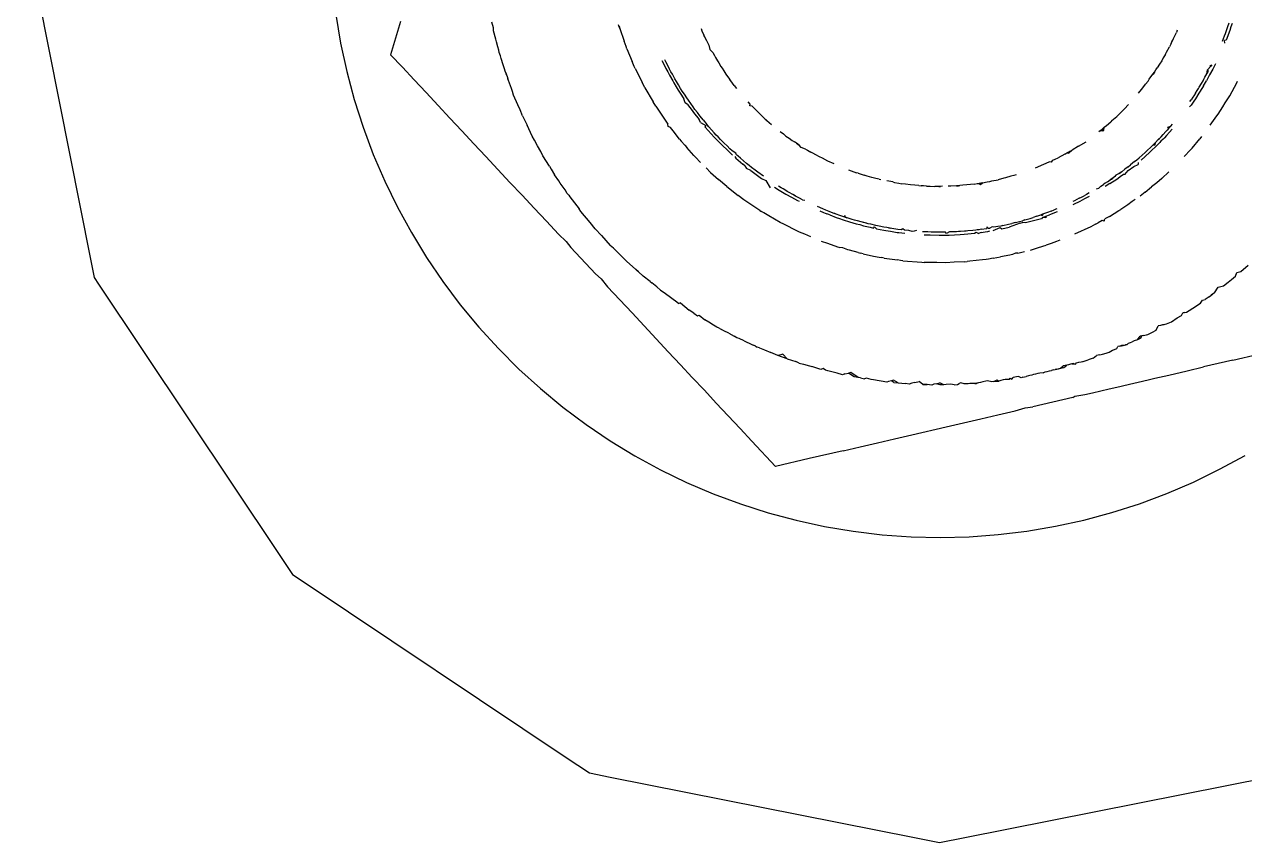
# Model space of a CAD drawing. Header units: millimetres. Extents: x -2916 to 2490, y 92 to 4100.
# Drawn here: x 32.92 to 52.92, y 1746.85 to 1760.26 of the extents above; entities that cross this region are included whole.
import ezdxf

# ---------------------------------------------------------------- set-up
doc = ezdxf.new("R2010")
doc.units = ezdxf.units.MM

msp = doc.modelspace()

# ---------------------------------------------------------------- linework, layer by layer
for p, q in [((32.918, 1761.851), (34, 1756.411)), ((38.021, 1760.42), (38.1, 1759.951)), ((39.085, 1760.302), (39.002, 1760.031)), ((40.604, 1760.198), (40.582, 1760.292)), ((40.608, 1760.152), (40.604, 1760.198)), ((42.675, 1760.19), (42.658, 1760.251)), ((42.665, 1760.226), (42.675, 1760.19)), ((42.675, 1760.19), (42.747, 1759.984)), ((44.01, 1760.188), (44.022, 1760.152)), ((52.622, 1760.157), (52.643, 1760.22)), ((52.643, 1760.22), (52.665, 1760.281)), ((52.693, 1760.214), (52.674, 1760.155)), ((52.715, 1760.272), (52.693, 1760.214)), ((39.002, 1760.031), (38.92, 1759.76)), ((40.646, 1760.016), (40.608, 1760.152)), ((40.657, 1759.971), (40.646, 1760.016)), ((44.022, 1760.152), (44.056, 1760.081)), ((44.069, 1760.053), (44.056, 1760.081)), ((44.096, 1759.992), (44.069, 1760.053)), ((44.08, 1760.026), (44.069, 1760.053)), ((44.08, 1760.026), (44.096, 1759.992)), ((44.096, 1759.992), (44.113, 1759.96)), ((51.726, 1759.97), (51.754, 1760.023)), ((51.726, 1759.97), (51.743, 1759.999)), ((51.743, 1759.999), (51.754, 1760.023)), ((51.754, 1760.023), (51.773, 1760.066)), ((51.773, 1760.066), (51.801, 1760.125)), ((51.815, 1760.163), (51.801, 1760.125)), ((52.555, 1759.983), (52.588, 1760.067)), ((52.588, 1760.067), (52.604, 1760.108)), ((52.613, 1759.996), (52.588, 1759.99)), ((52.596, 1759.949), (52.588, 1759.99)), ((52.604, 1760.108), (52.622, 1760.157)), ((52.674, 1760.155), (52.613, 1759.996)), ((38.1, 1759.951), (38.202, 1759.486)), ((40.679, 1759.888), (40.657, 1759.971)), ((40.695, 1759.834), (40.679, 1759.888)), ((40.7, 1759.796), (40.695, 1759.834)), ((40.721, 1759.742), (40.7, 1759.796)), ((42.779, 1759.893), (42.747, 1759.984)), ((42.792, 1759.858), (42.779, 1759.893)), ((42.792, 1759.858), (42.881, 1759.649)), ((44.113, 1759.96), (44.134, 1759.916)), ((44.134, 1759.916), (44.152, 1759.846)), ((44.152, 1759.846), (44.199, 1759.793)), ((44.199, 1759.793), (44.227, 1759.747)), ((51.621, 1759.767), (51.637, 1759.799)), ((51.637, 1759.799), (51.687, 1759.889)), ((51.714, 1759.944), (51.687, 1759.889)), ((51.714, 1759.944), (51.726, 1759.97)), ((38.92, 1759.76), (39.114, 1759.553)), ((40.734, 1759.7), (40.721, 1759.742)), ((40.744, 1759.667), (40.734, 1759.7)), ((40.756, 1759.625), (40.744, 1759.667)), ((40.782, 1759.545), (40.756, 1759.625)), ((42.915, 1759.568), (42.881, 1759.649)), ((43.368, 1759.664), (43.386, 1759.629)), ((43.386, 1759.629), (43.431, 1759.533)), ((43.433, 1759.641), (43.416, 1759.675)), ((43.463, 1759.583), (43.433, 1759.641)), ((44.227, 1759.747), (44.246, 1759.712)), ((44.246, 1759.712), (44.261, 1759.687)), ((44.261, 1759.687), (44.28, 1759.657)), ((44.28, 1759.657), (44.298, 1759.628)), ((44.298, 1759.628), (44.333, 1759.568)), ((51.522, 1759.602), (51.486, 1759.543)), ((51.56, 1759.66), (51.522, 1759.602)), ((51.585, 1759.707), (51.56, 1759.66)), ((51.607, 1759.741), (51.585, 1759.707)), ((51.621, 1759.767), (51.607, 1759.741)), ((52.366, 1759.569), (52.351, 1759.59)), ((52.38, 1759.596), (52.366, 1759.569)), ((52.443, 1759.611), (52.399, 1759.523)), ((38.202, 1759.486), (38.325, 1759.026)), ((39.114, 1759.553), (39.308, 1759.346)), ((40.806, 1759.471), (40.782, 1759.545)), ((40.806, 1759.471), (40.81, 1759.444)), ((40.806, 1759.471), (40.829, 1759.405)), ((40.81, 1759.444), (40.829, 1759.405)), ((40.829, 1759.405), (40.842, 1759.365)), ((42.93, 1759.533), (42.915, 1759.568)), ((42.93, 1759.533), (43.043, 1759.309)), ((43.431, 1759.533), (43.462, 1759.479)), ((43.462, 1759.479), (43.49, 1759.424)), ((43.492, 1759.525), (43.463, 1759.583)), ((43.49, 1759.424), (43.546, 1759.329)), ((43.516, 1759.479), (43.492, 1759.525)), ((43.538, 1759.442), (43.516, 1759.479)), ((43.58, 1759.364), (43.538, 1759.442)), ((44.333, 1759.568), (44.356, 1759.538)), ((44.356, 1759.538), (44.384, 1759.494)), ((44.384, 1759.494), (44.401, 1759.466)), ((44.401, 1759.466), (44.416, 1759.443)), ((44.416, 1759.443), (44.444, 1759.405)), ((44.444, 1759.405), (44.481, 1759.352)), ((51.356, 1759.358), (51.399, 1759.418)), ((51.399, 1759.418), (51.439, 1759.471)), ((51.418, 1759.44), (51.399, 1759.418)), ((51.439, 1759.471), (51.418, 1759.44)), ((51.439, 1759.471), (51.462, 1759.509)), ((51.462, 1759.509), (51.486, 1759.543)), ((52.249, 1759.356), (52.268, 1759.389)), ((52.268, 1759.389), (52.3, 1759.445)), ((52.345, 1759.427), (52.293, 1759.33)), ((52.3, 1759.445), (52.31, 1759.512)), ((52.3, 1759.445), (52.325, 1759.49)), ((52.31, 1759.512), (52.366, 1759.569)), ((52.325, 1759.49), (52.31, 1759.512)), ((52.399, 1759.523), (52.345, 1759.427)), ((39.308, 1759.346), (39.502, 1759.138)), ((40.853, 1759.339), (40.842, 1759.365)), ((40.901, 1759.204), (40.853, 1759.339)), ((40.92, 1759.156), (40.901, 1759.204)), ((43.089, 1759.219), (43.043, 1759.309)), ((43.089, 1759.219), (43.225, 1758.988)), ((43.546, 1759.329), (43.564, 1759.299)), ((43.564, 1759.299), (43.6, 1759.233)), ((43.606, 1759.32), (43.58, 1759.364)), ((43.6, 1759.233), (43.634, 1759.18)), ((43.64, 1759.265), (43.606, 1759.32)), ((43.674, 1759.208), (43.64, 1759.265)), ((43.701, 1759.164), (43.674, 1759.208)), ((44.524, 1759.295), (44.481, 1759.352)), ((44.554, 1759.254), (44.524, 1759.295)), ((44.554, 1759.254), (44.591, 1759.207)), ((51.178, 1759.129), (51.23, 1759.19)), ((51.23, 1759.19), (51.251, 1759.215)), ((51.251, 1759.215), (51.296, 1759.276)), ((51.296, 1759.276), (51.337, 1759.327)), ((51.337, 1759.327), (51.356, 1759.358)), ((52.141, 1759.174), (52.161, 1759.208)), ((52.161, 1759.208), (52.175, 1759.23)), ((52.23, 1759.222), (52.169, 1759.13)), ((52.175, 1759.23), (52.21, 1759.286)), ((52.21, 1759.286), (52.236, 1759.33)), ((52.242, 1759.248), (52.23, 1759.222)), ((52.236, 1759.33), (52.249, 1759.356)), ((52.242, 1759.248), (52.293, 1759.33)), ((52.673, 1759.087), (52.788, 1759.301)), ((52.788, 1759.301), (52.802, 1759.326)), ((38.325, 1759.026), (38.471, 1758.573)), ((39.502, 1759.138), (39.697, 1758.929)), ((40.936, 1759.098), (40.92, 1759.156)), ((41.006, 1758.94), (40.936, 1759.098)), ((43.268, 1758.915), (43.225, 1758.988)), ((43.634, 1759.18), (43.666, 1759.127)), ((43.666, 1759.127), (43.728, 1759.036)), ((43.737, 1759.111), (43.701, 1759.164)), ((43.749, 1758.972), (43.728, 1759.036)), ((43.773, 1759.054), (43.737, 1759.111)), ((43.802, 1759.012), (43.773, 1759.054)), ((43.84, 1758.96), (43.802, 1759.012)), ((52.02, 1758.994), (52.04, 1759.022)), ((52.068, 1759.064), (52.04, 1759.022)), ((52.084, 1759), (52.04, 1758.934)), ((52.084, 1759.087), (52.068, 1759.064)), ((52.113, 1759.131), (52.084, 1759.087)), ((52.111, 1759.037), (52.084, 1759)), ((52.169, 1759.13), (52.111, 1759.037)), ((52.113, 1759.131), (52.141, 1759.174)), ((52.601, 1758.973), (52.653, 1759.055)), ((52.653, 1759.055), (52.673, 1759.087)), ((39.697, 1758.929), (39.893, 1758.72)), ((41.042, 1758.855), (41.006, 1758.94)), ((41.08, 1758.759), (41.042, 1758.855)), ((43.268, 1758.915), (43.345, 1758.8)), ((43.345, 1758.8), (43.444, 1758.654)), ((43.789, 1758.944), (43.749, 1758.972)), ((43.789, 1758.944), (43.862, 1758.843)), ((43.878, 1758.905), (43.84, 1758.96)), ((43.862, 1758.843), (43.884, 1758.811)), ((43.909, 1758.864), (43.878, 1758.905)), ((43.884, 1758.811), (43.976, 1758.7)), ((43.949, 1758.811), (43.909, 1758.864)), ((43.989, 1758.759), (43.949, 1758.811)), ((44.814, 1758.948), (44.782, 1758.985)), ((44.806, 1758.923), (44.814, 1758.948)), ((44.848, 1758.914), (44.806, 1758.923)), ((44.899, 1758.86), (44.848, 1758.914)), ((44.899, 1758.86), (44.967, 1758.796)), ((44.967, 1758.796), (44.998, 1758.763)), ((50.821, 1758.747), (50.892, 1758.82)), ((50.892, 1758.82), (50.915, 1758.838)), ((50.948, 1758.875), (50.915, 1758.838)), ((51.013, 1758.941), (50.948, 1758.875)), ((52.04, 1758.934), (52.015, 1758.905)), ((52.464, 1758.757), (52.486, 1758.788)), ((52.486, 1758.788), (52.559, 1758.906)), ((52.559, 1758.906), (52.601, 1758.973)), ((39.893, 1758.72), (40.088, 1758.511)), ((41.08, 1758.759), (41.121, 1758.68)), ((41.121, 1758.68), (41.136, 1758.65)), ((41.136, 1758.65), (41.156, 1758.606)), ((41.24, 1758.427), (41.156, 1758.606)), ((43.444, 1758.654), (43.465, 1758.623)), ((43.467, 1758.582), (43.465, 1758.623)), ((44, 1758.648), (43.976, 1758.7)), ((44.021, 1758.719), (43.989, 1758.759)), ((44, 1758.648), (44.086, 1758.598)), ((44.044, 1758.691), (44.021, 1758.719)), ((44.044, 1758.691), (44.104, 1758.618)), ((44.076, 1758.573), (44.086, 1758.598)), ((44.121, 1758.599), (44.104, 1758.618)), ((44.138, 1758.579), (44.104, 1758.618)), ((44.138, 1758.579), (44.121, 1758.599)), ((44.998, 1758.763), (45.039, 1758.725)), ((45.039, 1758.725), (45.062, 1758.706)), ((45.039, 1758.725), (45.089, 1758.68)), ((45.062, 1758.706), (45.089, 1758.68)), ((45.089, 1758.68), (45.165, 1758.618)), ((50.618, 1758.57), (50.652, 1758.601)), ((50.652, 1758.601), (50.724, 1758.66)), ((50.742, 1758.679), (50.724, 1758.66)), ((50.742, 1758.679), (50.821, 1758.747)), ((51.657, 1758.57), (51.706, 1758.588)), ((51.672, 1758.549), (51.706, 1758.588)), ((51.706, 1758.588), (51.735, 1758.623)), ((52.354, 1758.605), (52.464, 1758.757)), ((38.471, 1758.573), (38.637, 1758.127)), ((40.088, 1758.511), (40.285, 1758.301)), ((41.28, 1758.361), (41.24, 1758.427)), ((43.509, 1758.568), (43.467, 1758.582)), ((43.55, 1758.513), (43.509, 1758.568)), ((43.658, 1758.374), (43.55, 1758.513)), ((44.076, 1758.573), (44.223, 1758.409)), ((44.225, 1758.481), (44.138, 1758.579)), ((44.223, 1758.409), (44.255, 1758.378)), ((44.256, 1758.44), (44.225, 1758.481)), ((44.288, 1758.414), (44.256, 1758.44)), ((44.327, 1758.372), (44.288, 1758.414)), ((45.307, 1758.499), (45.358, 1758.462)), ((45.358, 1758.462), (45.4, 1758.427)), ((45.4, 1758.427), (45.453, 1758.391)), ((45.453, 1758.391), (45.5, 1758.356)), ((50.527, 1758.499), (50.581, 1758.539)), ((50.583, 1758.512), (50.527, 1758.499)), ((50.581, 1758.539), (50.618, 1758.57)), ((50.583, 1758.512), (50.618, 1758.57)), ((50.583, 1758.512), (50.61, 1758.519)), ((50.61, 1758.519), (50.618, 1758.57)), ((51.503, 1758.368), (51.549, 1758.414)), ((51.503, 1758.368), (51.522, 1758.386)), ((51.549, 1758.414), (51.522, 1758.386)), ((51.549, 1758.414), (51.584, 1758.452)), ((51.551, 1758.352), (51.604, 1758.4)), ((51.584, 1758.452), (51.628, 1758.501)), ((51.637, 1758.438), (51.604, 1758.4)), ((51.628, 1758.501), (51.648, 1758.522)), ((51.688, 1758.492), (51.637, 1758.438)), ((51.672, 1758.549), (51.648, 1758.522)), ((51.672, 1758.549), (51.657, 1758.57)), ((51.73, 1758.542), (51.688, 1758.492)), ((52.213, 1758.42), (52.183, 1758.383)), ((40.285, 1758.301), (40.481, 1758.091)), ((41.33, 1758.266), (41.28, 1758.361)), ((41.38, 1758.175), (41.33, 1758.266)), ((43.658, 1758.374), (43.681, 1758.344)), ((43.742, 1758.275), (43.681, 1758.344)), ((43.742, 1758.275), (43.773, 1758.241)), ((43.89, 1758.108), (43.773, 1758.241)), ((44.255, 1758.378), (44.309, 1758.319)), ((44.309, 1758.319), (44.488, 1758.153)), ((44.35, 1758.348), (44.327, 1758.372)), ((44.387, 1758.312), (44.35, 1758.348)), ((44.434, 1758.266), (44.387, 1758.312)), ((44.481, 1758.22), (44.434, 1758.266)), ((44.518, 1758.185), (44.481, 1758.22)), ((44.578, 1758.148), (44.518, 1758.185)), ((45.5, 1758.356), (45.538, 1758.33)), ((45.572, 1758.309), (45.538, 1758.33)), ((45.594, 1758.296), (45.572, 1758.309)), ((45.572, 1758.309), (45.616, 1758.279)), ((45.616, 1758.279), (45.594, 1758.296)), ((45.652, 1758.237), (45.616, 1758.279)), ((45.72, 1758.214), (45.652, 1758.237)), ((45.72, 1758.214), (45.753, 1758.196)), ((45.753, 1758.196), (45.807, 1758.162)), ((50.038, 1758.144), (50.09, 1758.198)), ((50.057, 1758.179), (50.09, 1758.198)), ((50.194, 1758.263), (50.09, 1758.198)), ((50.194, 1758.263), (50.322, 1758.331)), ((51.288, 1758.158), (51.326, 1758.193)), ((51.326, 1758.193), (51.373, 1758.238)), ((51.404, 1758.201), (51.36, 1758.157)), ((51.373, 1758.238), (51.397, 1758.261)), ((51.397, 1758.261), (51.421, 1758.284)), ((51.45, 1758.243), (51.404, 1758.201)), ((51.421, 1758.284), (51.458, 1758.32)), ((51.421, 1758.284), (51.451, 1758.281)), ((51.527, 1758.323), (51.45, 1758.243)), ((51.451, 1758.281), (51.458, 1758.32)), ((51.458, 1758.32), (51.503, 1758.368)), ((51.551, 1758.352), (51.527, 1758.323)), ((52.031, 1758.201), (51.929, 1758.093)), ((52.056, 1758.229), (52.031, 1758.201)), ((52.056, 1758.229), (52.183, 1758.383)), ((38.637, 1758.127), (38.825, 1757.69)), ((40.481, 1758.091), (40.679, 1757.88)), ((41.416, 1758.104), (41.38, 1758.175)), ((41.524, 1757.931), (41.416, 1758.104)), ((43.915, 1758.08), (43.89, 1758.108)), ((44.001, 1757.994), (43.915, 1758.08)), ((44.522, 1758.116), (44.488, 1758.153)), ((44.562, 1758.093), (44.576, 1758.066)), ((44.576, 1758.066), (44.695, 1757.967)), ((44.588, 1758.121), (44.578, 1758.148)), ((44.616, 1758.097), (44.588, 1758.121)), ((44.654, 1758.063), (44.616, 1758.097)), ((44.704, 1758.022), (44.654, 1758.063)), ((44.755, 1757.979), (44.704, 1758.022)), ((45.84, 1758.144), (45.807, 1758.162)), ((45.891, 1758.118), (45.84, 1758.144)), ((45.948, 1758.086), (45.891, 1758.118)), ((45.998, 1758.063), (45.948, 1758.086)), ((46.089, 1758.015), (45.998, 1758.063)), ((46.192, 1757.97), (46.089, 1758.015)), ((49.718, 1758.004), (49.662, 1757.979)), ((49.752, 1758), (49.718, 1758.004)), ((49.752, 1758), (49.777, 1758.03)), ((49.777, 1758.03), (49.812, 1758.048)), ((49.812, 1758.048), (49.861, 1758.071)), ((49.969, 1758.129), (49.861, 1758.071)), ((49.969, 1758.129), (50.002, 1758.15)), ((50.002, 1758.15), (50.057, 1758.179)), ((50.002, 1758.15), (50.038, 1758.144)), ((50.038, 1758.144), (50.057, 1758.179)), ((51.114, 1758.008), (51.05, 1757.954)), ((51.114, 1758.008), (51.151, 1758.038)), ((51.151, 1758.038), (51.19, 1758.071)), ((51.173, 1757.992), (51.171, 1757.962)), ((51.239, 1758.115), (51.19, 1758.071)), ((51.22, 1758.032), (51.36, 1758.157)), ((51.239, 1758.115), (51.288, 1758.158)), ((40.679, 1757.88), (40.876, 1757.668)), ((41.524, 1757.931), (41.552, 1757.886)), ((41.552, 1757.886), (41.608, 1757.789)), ((41.677, 1757.692), (41.608, 1757.789)), ((44.165, 1757.831), (44.091, 1757.905)), ((44.165, 1757.831), (44.295, 1757.717)), ((44.726, 1757.938), (44.695, 1757.967)), ((44.726, 1757.938), (44.752, 1757.897)), ((44.824, 1757.86), (44.752, 1757.897)), ((44.795, 1757.947), (44.755, 1757.979)), ((44.837, 1757.914), (44.795, 1757.947)), ((44.824, 1757.86), (44.845, 1757.845)), ((44.898, 1757.866), (44.837, 1757.914)), ((44.845, 1757.845), (44.913, 1757.796)), ((44.94, 1757.835), (44.898, 1757.866)), ((44.913, 1757.796), (45.001, 1757.729)), ((45.034, 1757.767), (44.94, 1757.835)), ((46.423, 1757.874), (46.557, 1757.825)), ((46.585, 1757.818), (46.557, 1757.825)), ((46.585, 1757.818), (46.681, 1757.785)), ((46.734, 1757.772), (46.681, 1757.785)), ((49.173, 1757.792), (49.133, 1757.779)), ((49.624, 1757.959), (49.486, 1757.901)), ((49.662, 1757.979), (49.624, 1757.959)), ((50.806, 1757.786), (50.793, 1757.762)), ((50.864, 1757.812), (50.806, 1757.786)), ((50.906, 1757.842), (50.864, 1757.812)), ((50.864, 1757.812), (50.885, 1757.827)), ((50.885, 1757.827), (50.906, 1757.842)), ((50.901, 1757.778), (50.926, 1757.795)), ((50.957, 1757.882), (50.906, 1757.842)), ((50.953, 1757.795), (50.926, 1757.795)), ((50.953, 1757.795), (51.012, 1757.864)), ((51.01, 1757.922), (50.957, 1757.882)), ((51.01, 1757.922), (51.05, 1757.954)), ((51.012, 1757.864), (51.1, 1757.93)), ((51.1, 1757.93), (51.171, 1757.962)), ((51.677, 1757.84), (51.559, 1757.729)), ((38.825, 1757.69), (39.033, 1757.262)), ((40.876, 1757.668), (41.075, 1757.456)), ((41.701, 1757.656), (41.677, 1757.692)), ((41.779, 1757.546), (41.701, 1757.656)), ((44.43, 1757.599), (44.295, 1757.717)), ((44.43, 1757.599), (44.618, 1757.455)), ((45.001, 1757.729), (45.073, 1757.697)), ((45.073, 1757.697), (45.139, 1757.576)), ((45.21, 1757.592), (45.289, 1757.54)), ((45.324, 1757.577), (45.276, 1757.608)), ((46.807, 1757.749), (46.734, 1757.772)), ((46.876, 1757.732), (46.807, 1757.749)), ((46.926, 1757.719), (46.876, 1757.732)), ((46.926, 1757.719), (46.955, 1757.713)), ((47.15, 1757.674), (47.054, 1757.692)), ((47.15, 1757.674), (47.182, 1757.666)), ((47.182, 1757.666), (47.252, 1757.656)), ((47.252, 1757.656), (47.301, 1757.646)), ((47.358, 1757.64), (47.301, 1757.646)), ((47.441, 1757.628), (47.358, 1757.64)), ((47.515, 1757.622), (47.441, 1757.628)), ((47.58, 1757.615), (47.515, 1757.622)), ((47.58, 1757.615), (47.617, 1757.612)), ((47.654, 1757.611), (47.617, 1757.612)), ((47.702, 1757.607), (47.654, 1757.611)), ((47.702, 1757.607), (47.764, 1757.606)), ((47.764, 1757.606), (47.841, 1757.602)), ((47.906, 1757.602), (47.841, 1757.602)), ((47.964, 1757.603), (47.906, 1757.602)), ((47.906, 1757.602), (47.935, 1757.601)), ((47.964, 1757.603), (47.935, 1757.601)), ((48.103, 1757.605), (48.06, 1757.607)), ((48.193, 1757.612), (48.103, 1757.605)), ((48.252, 1757.615), (48.193, 1757.612)), ((48.193, 1757.612), (48.226, 1757.613)), ((48.226, 1757.613), (48.252, 1757.615)), ((48.299, 1757.62), (48.252, 1757.615)), ((48.364, 1757.625), (48.299, 1757.62)), ((48.425, 1757.633), (48.364, 1757.625)), ((48.486, 1757.64), (48.425, 1757.633)), ((48.486, 1757.64), (48.532, 1757.647)), ((48.532, 1757.647), (48.568, 1757.651)), ((48.623, 1757.66), (48.568, 1757.651)), ((48.568, 1757.651), (48.588, 1757.631)), ((48.588, 1757.631), (48.623, 1757.66)), ((48.623, 1757.66), (48.696, 1757.676)), ((48.696, 1757.676), (48.744, 1757.683)), ((48.744, 1757.683), (48.772, 1757.691)), ((48.772, 1757.691), (48.88, 1757.712)), ((48.974, 1757.737), (48.88, 1757.712)), ((48.999, 1757.741), (48.974, 1757.737)), ((49.087, 1757.767), (48.999, 1757.741)), ((49.133, 1757.779), (49.087, 1757.767)), ((50.526, 1757.573), (50.562, 1757.608)), ((50.562, 1757.608), (50.605, 1757.635)), ((50.634, 1757.654), (50.605, 1757.635)), ((50.672, 1757.679), (50.634, 1757.654)), ((50.709, 1757.649), (50.634, 1757.598)), ((50.672, 1757.679), (50.715, 1757.707)), ((50.709, 1757.649), (50.825, 1757.722)), ((50.757, 1757.736), (50.715, 1757.707)), ((50.715, 1757.707), (50.736, 1757.722)), ((50.736, 1757.722), (50.757, 1757.736)), ((50.793, 1757.762), (50.757, 1757.736)), ((50.825, 1757.722), (50.901, 1757.778)), ((51.288, 1757.505), (51.394, 1757.593)), ((51.478, 1757.663), (51.394, 1757.593)), ((51.559, 1757.729), (51.478, 1757.663)), ((41.075, 1757.456), (41.274, 1757.244)), ((41.814, 1757.484), (41.779, 1757.546)), ((41.839, 1757.458), (41.814, 1757.484)), ((41.839, 1757.458), (41.858, 1757.432)), ((41.858, 1757.432), (42.01, 1757.232)), ((44.709, 1757.384), (44.618, 1757.455)), ((45.289, 1757.54), (45.343, 1757.509)), ((45.352, 1757.56), (45.324, 1757.577)), ((45.343, 1757.509), (45.396, 1757.476)), ((45.397, 1757.534), (45.352, 1757.56)), ((45.396, 1757.476), (45.493, 1757.425)), ((45.422, 1757.52), (45.397, 1757.534)), ((45.454, 1757.501), (45.422, 1757.52)), ((45.511, 1757.469), (45.454, 1757.501)), ((45.493, 1757.425), (45.54, 1757.4)), ((45.534, 1757.457), (45.511, 1757.469)), ((45.556, 1757.444), (45.511, 1757.469)), ((45.556, 1757.444), (45.534, 1757.457)), ((45.54, 1757.4), (45.589, 1757.37)), ((45.62, 1757.411), (45.556, 1757.444)), ((45.673, 1757.384), (45.62, 1757.411)), ((50.166, 1757.387), (50.128, 1757.366)), ((50.206, 1757.407), (50.166, 1757.387)), ((50.206, 1757.407), (50.245, 1757.426)), ((50.315, 1757.408), (50.236, 1757.365)), ((50.245, 1757.426), (50.29, 1757.45)), ((50.327, 1757.471), (50.29, 1757.45)), ((50.346, 1757.423), (50.315, 1757.408)), ((50.368, 1757.494), (50.327, 1757.471)), ((50.369, 1757.437), (50.346, 1757.423)), ((50.489, 1757.564), (50.526, 1757.573)), ((51.125, 1757.386), (51.077, 1757.352)), ((51.288, 1757.505), (51.205, 1757.444)), ((39.033, 1757.262), (39.262, 1756.844)), ((41.274, 1757.244), (41.473, 1757.03)), ((42.036, 1757.19), (42.01, 1757.232)), ((42.189, 1757.011), (42.036, 1757.19)), ((44.971, 1757.209), (44.709, 1757.384)), ((44.971, 1757.209), (45.002, 1757.188)), ((45.037, 1757.168), (45.002, 1757.188)), ((45.589, 1757.37), (45.618, 1757.358)), ((45.673, 1757.384), (45.709, 1757.379)), ((46.005, 1757.232), (45.916, 1757.271)), ((45.956, 1757.2), (46.015, 1757.174)), ((46.052, 1757.213), (46.005, 1757.232)), ((46.109, 1757.191), (46.052, 1757.213)), ((46.175, 1757.165), (46.109, 1757.191)), ((49.747, 1757.198), (49.687, 1757.176)), ((49.846, 1757.187), (49.72, 1757.134)), ((49.747, 1757.198), (49.795, 1757.217)), ((49.841, 1757.237), (49.795, 1757.217)), ((50.128, 1757.366), (50.104, 1757.355)), ((50.107, 1757.303), (50.236, 1757.365)), ((50.704, 1757.109), (50.859, 1757.207)), ((50.859, 1757.207), (50.889, 1757.226)), ((51.002, 1757.298), (50.889, 1757.226)), ((51.077, 1757.352), (51.002, 1757.298)), ((41.473, 1757.03), (41.673, 1756.817)), ((42.272, 1756.907), (42.189, 1757.011)), ((45.122, 1757.118), (45.037, 1757.168)), ((45.307, 1757.011), (45.122, 1757.118)), ((45.365, 1756.982), (45.307, 1757.011)), ((46.015, 1757.174), (46.071, 1757.155)), ((46.12, 1757.135), (46.071, 1757.155)), ((46.12, 1757.135), (46.221, 1757.095)), ((46.199, 1757.157), (46.175, 1757.165)), ((46.223, 1757.148), (46.175, 1757.165)), ((46.223, 1757.148), (46.199, 1757.157)), ((46.221, 1757.095), (46.28, 1757.076)), ((46.285, 1757.127), (46.223, 1757.148)), ((46.28, 1757.076), (46.339, 1757.055)), ((46.347, 1757.105), (46.285, 1757.127)), ((46.339, 1757.055), (46.443, 1757.024)), ((46.371, 1757.123), (46.347, 1757.105)), ((46.396, 1757.089), (46.347, 1757.105)), ((46.372, 1757.097), (46.371, 1757.123)), ((46.372, 1757.097), (46.396, 1757.089)), ((46.439, 1757.075), (46.372, 1757.097)), ((46.439, 1757.075), (46.396, 1757.089)), ((46.484, 1757.062), (46.439, 1757.075)), ((46.443, 1757.024), (46.55, 1756.99)), ((46.521, 1757.05), (46.484, 1757.062)), ((46.546, 1757.044), (46.521, 1757.05)), ((46.571, 1757.036), (46.521, 1757.05)), ((46.571, 1757.036), (46.546, 1757.044)), ((46.55, 1756.99), (46.61, 1756.976)), ((46.634, 1757.02), (46.571, 1757.036)), ((46.671, 1757.01), (46.634, 1757.02)), ((46.698, 1757.003), (46.634, 1757.02)), ((46.698, 1757.003), (46.671, 1757.01)), ((46.723, 1756.997), (46.698, 1757.003)), ((46.748, 1756.99), (46.698, 1757.003)), ((46.748, 1756.99), (46.723, 1756.997)), ((46.79, 1756.981), (46.748, 1756.99)), ((49.05, 1756.981), (49.1, 1756.993)), ((49.238, 1756.999), (49.061, 1756.933)), ((49.164, 1757.01), (49.1, 1756.993)), ((49.164, 1757.01), (49.227, 1757.026)), ((49.227, 1757.026), (49.276, 1757.04)), ((49.238, 1756.999), (49.277, 1757.011)), ((49.315, 1757.052), (49.276, 1757.04)), ((49.324, 1757.007), (49.277, 1757.011)), ((49.315, 1757.052), (49.402, 1757.077)), ((49.394, 1757.022), (49.324, 1757.007)), ((49.589, 1757.069), (49.394, 1757.022)), ((49.402, 1757.077), (49.451, 1757.092)), ((49.513, 1757.113), (49.451, 1757.092)), ((49.513, 1757.113), (49.576, 1757.134)), ((49.624, 1757.152), (49.576, 1757.134)), ((49.576, 1757.134), (49.599, 1757.123)), ((49.603, 1757.091), (49.589, 1757.069)), ((49.599, 1757.123), (49.624, 1757.152)), ((49.603, 1757.091), (49.63, 1757.103)), ((49.659, 1757.085), (49.603, 1757.091)), ((49.687, 1757.176), (49.624, 1757.152)), ((49.63, 1757.103), (49.658, 1757.113)), ((49.658, 1757.113), (49.72, 1757.134)), ((49.658, 1757.113), (49.659, 1757.085)), ((50.475, 1756.984), (50.516, 1757.007)), ((50.584, 1757.044), (50.516, 1757.007)), ((50.618, 1757.034), (50.584, 1757.044)), ((50.618, 1757.034), (50.629, 1757.068)), ((50.704, 1757.109), (50.629, 1757.068)), ((39.262, 1756.844), (39.51, 1756.438)), ((41.673, 1756.817), (41.797, 1756.7)), ((42.376, 1756.798), (42.272, 1756.907)), ((42.376, 1756.798), (42.521, 1756.636)), ((45.589, 1756.87), (45.365, 1756.982)), ((45.623, 1756.853), (45.589, 1756.87)), ((45.707, 1756.818), (45.623, 1756.853)), ((45.809, 1756.775), (45.707, 1756.818)), ((46.61, 1756.976), (46.67, 1756.958)), ((46.67, 1756.958), (46.778, 1756.934)), ((46.778, 1756.934), (46.836, 1756.92)), ((46.876, 1756.961), (46.79, 1756.981)), ((46.836, 1756.92), (46.854, 1756.938)), ((46.885, 1756.908), (46.854, 1756.938)), ((46.926, 1756.951), (46.876, 1756.961)), ((46.885, 1756.908), (46.946, 1756.898)), ((47.006, 1756.936), (46.926, 1756.951)), ((46.946, 1756.898), (47.007, 1756.884)), ((47.055, 1756.927), (47.006, 1756.936)), ((47.007, 1756.884), (47.037, 1756.88)), ((47.037, 1756.88), (47.116, 1756.868)), ((47.08, 1756.922), (47.055, 1756.927)), ((47.106, 1756.918), (47.055, 1756.927)), ((47.08, 1756.922), (47.106, 1756.918)), ((47.134, 1756.913), (47.08, 1756.922)), ((47.134, 1756.913), (47.106, 1756.918)), ((47.116, 1756.868), (47.224, 1756.849)), ((47.171, 1756.908), (47.134, 1756.913)), ((47.235, 1756.898), (47.171, 1756.908)), ((47.224, 1756.849), (47.252, 1756.848)), ((47.286, 1756.892), (47.235, 1756.898)), ((47.252, 1756.848), (47.348, 1756.834)), ((47.315, 1756.907), (47.286, 1756.892)), ((47.345, 1756.885), (47.315, 1756.907)), ((47.417, 1756.877), (47.345, 1756.885)), ((47.47, 1756.863), (47.417, 1756.877)), ((47.501, 1756.87), (47.47, 1756.863)), ((47.538, 1756.878), (47.501, 1756.87)), ((47.687, 1756.858), (47.641, 1756.86)), ((47.664, 1756.809), (47.692, 1756.807)), ((47.724, 1756.856), (47.687, 1756.858)), ((47.692, 1756.807), (47.765, 1756.806)), ((47.781, 1756.853), (47.724, 1756.856)), ((47.765, 1756.806), (47.912, 1756.801)), ((47.833, 1756.852), (47.781, 1756.853)), ((47.898, 1756.852), (47.833, 1756.852)), ((47.964, 1756.852), (47.898, 1756.852)), ((47.933, 1756.852), (47.898, 1756.852)), ((47.912, 1756.801), (47.974, 1756.804)), ((47.964, 1756.852), (47.933, 1756.852)), ((48.015, 1756.852), (47.964, 1756.852)), ((47.974, 1756.804), (48.036, 1756.803)), ((48.033, 1756.832), (48.015, 1756.852)), ((48.08, 1756.855), (48.033, 1756.832)), ((48.036, 1756.803), (48.077, 1756.805)), ((48.077, 1756.805), (48.163, 1756.81)), ((48.146, 1756.857), (48.08, 1756.855)), ((48.198, 1756.859), (48.146, 1756.857)), ((48.172, 1756.858), (48.146, 1756.857)), ((48.163, 1756.81), (48.256, 1756.813)), ((48.198, 1756.859), (48.172, 1756.858)), ((48.227, 1756.862), (48.198, 1756.859)), ((48.263, 1756.864), (48.227, 1756.862)), ((48.256, 1756.813), (48.319, 1756.819)), ((48.329, 1756.868), (48.263, 1756.864)), ((48.319, 1756.819), (48.381, 1756.823)), ((48.38, 1756.873), (48.329, 1756.868)), ((48.354, 1756.871), (48.329, 1756.868)), ((48.38, 1756.873), (48.354, 1756.871)), ((48.466, 1756.882), (48.38, 1756.873)), ((48.381, 1756.823), (48.49, 1756.837)), ((48.51, 1756.887), (48.466, 1756.882)), ((48.49, 1756.837), (48.518, 1756.851)), ((48.561, 1756.893), (48.51, 1756.887)), ((48.536, 1756.89), (48.51, 1756.887)), ((48.518, 1756.851), (48.556, 1756.829)), ((48.561, 1756.893), (48.536, 1756.89)), ((48.6, 1756.848), (48.556, 1756.829)), ((48.598, 1756.899), (48.561, 1756.893)), ((48.598, 1756.899), (48.691, 1756.912)), ((48.6, 1756.848), (48.667, 1756.855)), ((48.667, 1756.855), (48.708, 1756.864)), ((48.695, 1756.938), (48.691, 1756.912)), ((48.742, 1756.92), (48.691, 1756.912)), ((48.716, 1756.916), (48.695, 1756.938)), ((48.708, 1756.864), (48.742, 1756.872)), ((48.716, 1756.916), (48.742, 1756.92)), ((48.779, 1756.938), (48.742, 1756.92)), ((48.806, 1756.932), (48.779, 1756.938)), ((48.794, 1756.88), (48.909, 1756.926)), ((48.871, 1756.943), (48.806, 1756.932)), ((48.922, 1756.953), (48.871, 1756.943)), ((48.909, 1756.926), (48.939, 1756.906)), ((48.954, 1756.961), (48.922, 1756.953)), ((48.939, 1756.906), (49.061, 1756.933)), ((48.954, 1756.961), (49.05, 1756.981)), ((50.395, 1756.941), (50.129, 1756.817)), ((50.475, 1756.984), (50.395, 1756.941)), ((41.797, 1756.7), (41.874, 1756.602)), ((41.874, 1756.602), (42.276, 1756.172)), ((42.571, 1756.592), (42.521, 1756.636)), ((42.571, 1756.592), (42.762, 1756.405)), ((45.977, 1756.706), (46.079, 1756.671)), ((46.079, 1756.671), (46.245, 1756.613)), ((46.245, 1756.613), (46.281, 1756.601)), ((46.333, 1756.598), (46.281, 1756.601)), ((46.415, 1756.564), (46.333, 1756.598)), ((49.41, 1756.558), (49.542, 1756.6)), ((49.542, 1756.6), (49.665, 1756.639)), ((49.746, 1756.664), (49.665, 1756.639)), ((49.832, 1756.698), (49.746, 1756.664)), ((49.887, 1756.719), (49.832, 1756.698)), ((34, 1756.411), (34.06, 1756.111)), ((39.51, 1756.438), (39.777, 1756.044)), ((42.762, 1756.405), (42.784, 1756.378)), ((46.444, 1756.556), (46.415, 1756.564)), ((46.584, 1756.517), (46.444, 1756.556)), ((46.584, 1756.517), (46.62, 1756.507)), ((46.665, 1756.497), (46.62, 1756.507)), ((46.665, 1756.497), (46.837, 1756.461)), ((46.837, 1756.461), (46.928, 1756.442)), ((46.928, 1756.442), (46.965, 1756.435)), ((47.01, 1756.428), (46.965, 1756.435)), ((47.01, 1756.428), (47.23, 1756.397)), ((47.277, 1756.39), (47.23, 1756.397)), ((47.315, 1756.385), (47.277, 1756.39)), ((48.619, 1756.399), (48.414, 1756.375)), ((48.684, 1756.406), (48.619, 1756.399)), ((48.721, 1756.41), (48.684, 1756.406)), ((48.798, 1756.424), (48.721, 1756.41)), ((48.798, 1756.424), (48.917, 1756.446)), ((49.068, 1756.473), (48.917, 1756.446)), ((49.112, 1756.484), (49.068, 1756.473)), ((49.162, 1756.507), (49.112, 1756.484)), ((49.203, 1756.506), (49.162, 1756.507)), ((49.203, 1756.506), (49.309, 1756.533)), ((42.938, 1756.243), (42.784, 1756.378)), ((42.984, 1756.203), (42.938, 1756.243)), ((42.938, 1756.243), (42.964, 1756.22)), ((42.984, 1756.203), (42.964, 1756.22)), ((43.058, 1756.132), (42.984, 1756.203)), ((47.315, 1756.385), (47.628, 1756.36)), ((47.628, 1756.36), (47.666, 1756.357)), ((47.737, 1756.357), (47.666, 1756.357)), ((47.805, 1756.355), (47.737, 1756.357)), ((47.871, 1756.354), (47.805, 1756.355)), ((48.019, 1756.352), (47.871, 1756.354)), ((48.157, 1756.359), (48.019, 1756.352)), ((48.333, 1756.368), (48.157, 1756.359)), ((48.333, 1756.368), (48.371, 1756.37)), ((48.414, 1756.375), (48.371, 1756.37)), ((52.768, 1756.131), (52.793, 1756.194)), ((52.793, 1756.194), (52.855, 1756.208)), ((52.855, 1756.208), (52.974, 1756.312)), ((34.06, 1756.111), (34.133, 1756.001)), ((34.133, 1756.001), (37.073, 1751.602)), ((39.777, 1756.044), (40.062, 1755.663)), ((42.276, 1756.172), (42.369, 1756.089)), ((42.369, 1756.089), (42.477, 1755.957)), ((43.173, 1756.043), (43.058, 1756.132)), ((43.173, 1756.043), (43.202, 1756.02)), ((43.286, 1755.954), (43.202, 1756.02)), ((52.572, 1755.973), (52.649, 1756.032)), ((52.649, 1756.032), (52.703, 1756.079)), ((52.703, 1756.079), (52.768, 1756.131)), ((42.477, 1755.957), (42.678, 1755.742)), ((43.286, 1755.954), (43.345, 1755.901)), ((43.345, 1755.901), (43.389, 1755.873)), ((43.389, 1755.873), (43.426, 1755.846)), ((43.426, 1755.846), (43.61, 1755.712)), ((52.338, 1755.792), (52.269, 1755.749)), ((52.338, 1755.792), (52.371, 1755.818)), ((52.425, 1755.857), (52.371, 1755.818)), ((52.371, 1755.818), (52.393, 1755.835)), ((52.425, 1755.857), (52.393, 1755.835)), ((52.425, 1755.857), (52.483, 1755.952)), ((52.483, 1755.952), (52.572, 1755.973)), ((40.062, 1755.663), (40.366, 1755.297)), ((42.678, 1755.742), (42.878, 1755.529)), ((43.61, 1755.712), (43.642, 1755.684)), ((43.671, 1755.694), (43.642, 1755.684)), ((43.671, 1755.694), (43.815, 1755.573)), ((51.966, 1755.542), (52.113, 1755.635)), ((52.113, 1755.635), (52.149, 1755.661)), ((52.149, 1755.661), (52.195, 1755.691)), ((52.195, 1755.691), (52.228, 1755.74)), ((52.228, 1755.74), (52.269, 1755.749)), ((42.878, 1755.529), (43.075, 1755.317)), ((43.893, 1755.523), (43.815, 1755.573)), ((43.893, 1755.523), (43.95, 1755.481)), ((43.95, 1755.481), (43.978, 1755.491)), ((43.978, 1755.491), (44.07, 1755.414)), ((44.135, 1755.375), (44.07, 1755.414)), ((51.717, 1755.385), (51.814, 1755.447)), ((51.814, 1755.447), (51.884, 1755.486)), ((51.884, 1755.486), (51.904, 1755.528)), ((51.904, 1755.528), (51.966, 1755.542)), ((51.93, 1755.534), (51.904, 1755.528)), ((51.93, 1755.534), (51.966, 1755.542)), ((40.366, 1755.297), (40.686, 1754.945)), ((43.075, 1755.317), (43.275, 1755.103)), ((44.215, 1755.33), (44.135, 1755.375)), ((44.268, 1755.294), (44.215, 1755.33)), ((44.307, 1755.278), (44.268, 1755.294)), ((44.307, 1755.278), (44.346, 1755.257)), ((44.383, 1755.237), (44.346, 1755.257)), ((44.462, 1755.196), (44.383, 1755.237)), ((44.462, 1755.196), (44.55, 1755.15)), ((51.331, 1755.176), (51.365, 1755.192)), ((51.365, 1755.192), (51.408, 1755.213)), ((51.408, 1755.213), (51.469, 1755.246)), ((51.469, 1755.246), (51.502, 1755.316)), ((51.539, 1755.325), (51.502, 1755.316)), ((51.572, 1755.332), (51.539, 1755.325)), ((51.572, 1755.332), (51.64, 1755.348)), ((51.6, 1755.339), (51.572, 1755.332)), ((51.6, 1755.339), (51.64, 1755.348)), ((51.64, 1755.348), (51.717, 1755.385)), ((43.275, 1755.103), (43.471, 1754.894)), ((44.594, 1755.123), (44.55, 1755.15)), ((44.636, 1755.108), (44.594, 1755.123)), ((44.714, 1755.072), (44.636, 1755.108)), ((44.714, 1755.072), (44.761, 1755.048)), ((44.761, 1755.048), (44.797, 1755.032)), ((44.797, 1755.032), (44.864, 1755.002)), ((44.893, 1754.988), (44.864, 1755.002)), ((44.893, 1754.988), (44.928, 1754.968)), ((50.871, 1754.986), (50.84, 1754.979)), ((50.871, 1754.986), (50.925, 1754.998)), ((50.9, 1754.993), (50.871, 1754.986)), ((50.9, 1754.993), (50.966, 1755.008)), ((50.925, 1754.998), (50.9, 1754.993)), ((50.925, 1754.998), (50.993, 1755.014)), ((50.925, 1754.998), (50.966, 1755.008)), ((50.993, 1755.014), (50.966, 1755.008)), ((50.993, 1755.014), (51.014, 1755.033)), ((51.014, 1755.033), (51.048, 1755.046)), ((51.048, 1755.046), (51.074, 1755.055)), ((51.109, 1755.07), (51.074, 1755.055)), ((51.163, 1755.09), (51.109, 1755.07)), ((51.163, 1755.09), (51.205, 1755.146)), ((51.217, 1755.116), (51.163, 1755.09)), ((51.236, 1755.154), (51.205, 1755.146)), ((51.217, 1755.116), (51.236, 1755.154)), ((51.263, 1755.16), (51.236, 1755.154)), ((51.263, 1755.16), (51.331, 1755.176)), ((51.263, 1755.16), (51.306, 1755.17)), ((51.306, 1755.17), (51.331, 1755.176)), ((40.686, 1754.945), (41.023, 1754.608)), ((43.471, 1754.894), (43.671, 1754.681)), ((44.969, 1754.957), (44.928, 1754.968)), ((44.969, 1754.957), (45.048, 1754.922)), ((45.048, 1754.922), (45.155, 1754.879)), ((45.269, 1754.83), (45.155, 1754.879)), ((45.315, 1754.844), (45.269, 1754.83)), ((45.421, 1754.779), (45.269, 1754.83)), ((45.349, 1754.852), (45.315, 1754.844)), ((45.349, 1754.852), (45.421, 1754.779)), ((50.433, 1754.786), (50.405, 1754.776)), ((50.433, 1754.786), (50.489, 1754.832)), ((50.517, 1754.839), (50.489, 1754.832)), ((50.543, 1754.845), (50.517, 1754.839)), ((50.543, 1754.845), (50.588, 1754.855)), ((50.588, 1754.855), (50.649, 1754.87)), ((50.649, 1754.87), (50.698, 1754.886)), ((50.698, 1754.886), (50.755, 1754.919)), ((50.755, 1754.919), (50.787, 1754.93)), ((50.787, 1754.93), (50.823, 1754.948)), ((50.823, 1754.948), (50.84, 1754.979)), ((52.723, 1754.755), (53.146, 1754.853)), ((41.023, 1754.608), (41.375, 1754.289)), ((43.671, 1754.681), (43.865, 1754.473)), ((45.421, 1754.779), (45.561, 1754.731)), ((45.617, 1754.708), (45.561, 1754.731)), ((45.617, 1754.708), (45.69, 1754.69)), ((45.69, 1754.69), (45.788, 1754.66)), ((45.788, 1754.66), (45.823, 1754.65)), ((45.97, 1754.604), (45.823, 1754.65)), ((46.009, 1754.617), (45.97, 1754.604)), ((46.046, 1754.589), (46.009, 1754.617)), ((46.088, 1754.578), (46.046, 1754.589)), ((49.718, 1754.579), (49.751, 1754.587)), ((49.783, 1754.594), (49.751, 1754.587)), ((49.783, 1754.594), (49.813, 1754.601)), ((49.813, 1754.601), (49.867, 1754.614)), ((49.841, 1754.608), (49.813, 1754.601)), ((49.841, 1754.608), (49.902, 1754.622)), ((49.867, 1754.614), (49.902, 1754.622)), ((49.902, 1754.622), (49.945, 1754.66)), ((49.902, 1754.622), (49.957, 1754.635)), ((49.976, 1754.667), (49.945, 1754.66)), ((49.957, 1754.635), (50.005, 1754.674)), ((50.005, 1754.674), (49.976, 1754.667)), ((50.034, 1754.68), (50.005, 1754.674)), ((50.062, 1754.687), (50.034, 1754.68)), ((50.088, 1754.693), (50.062, 1754.687)), ((50.114, 1754.699), (50.088, 1754.693)), ((50.088, 1754.693), (50.144, 1754.69)), ((50.114, 1754.699), (50.144, 1754.69)), ((50.144, 1754.69), (50.161, 1754.71)), ((50.161, 1754.71), (50.203, 1754.72)), ((50.203, 1754.72), (50.239, 1754.728)), ((50.239, 1754.728), (50.302, 1754.743)), ((50.239, 1754.728), (50.269, 1754.735)), ((50.269, 1754.735), (50.302, 1754.743)), ((50.302, 1754.743), (50.356, 1754.76)), ((50.405, 1754.776), (50.356, 1754.76)), ((51.975, 1754.581), (52.244, 1754.644)), ((52.723, 1754.755), (52.244, 1754.644)), ((43.865, 1754.473), (44.064, 1754.261)), ((46.15, 1754.562), (46.088, 1754.578)), ((46.238, 1754.542), (46.15, 1754.562)), ((46.328, 1754.517), (46.238, 1754.542)), ((46.363, 1754.529), (46.328, 1754.517)), ((46.363, 1754.529), (46.423, 1754.543)), ((46.464, 1754.553), (46.423, 1754.543)), ((46.516, 1754.484), (46.423, 1754.543)), ((46.582, 1754.472), (46.464, 1754.553)), ((46.582, 1754.472), (46.516, 1754.484)), ((46.623, 1754.464), (46.582, 1754.472)), ((46.623, 1754.464), (46.69, 1754.448)), ((46.721, 1754.46), (46.69, 1754.448)), ((46.796, 1754.436), (46.721, 1754.46)), ((46.834, 1754.431), (46.796, 1754.436)), ((47.055, 1754.396), (46.834, 1754.431)), ((47.082, 1754.407), (47.055, 1754.396)), ((47.129, 1754.418), (47.082, 1754.407)), ((47.161, 1754.426), (47.129, 1754.418)), ((47.166, 1754.389), (47.129, 1754.418)), ((47.237, 1754.382), (47.161, 1754.426)), ((47.166, 1754.389), (47.237, 1754.382)), ((47.513, 1754.389), (47.463, 1754.377)), ((47.513, 1754.389), (47.583, 1754.405)), ((47.643, 1754.356), (47.583, 1754.405)), ((48.588, 1754.391), (48.558, 1754.384)), ((48.628, 1754.4), (48.588, 1754.391)), ((48.678, 1754.412), (48.628, 1754.4)), ((48.706, 1754.418), (48.678, 1754.412)), ((48.777, 1754.401), (48.706, 1754.418)), ((48.807, 1754.404), (48.777, 1754.401)), ((48.807, 1754.404), (48.86, 1754.435)), ((48.807, 1754.404), (48.892, 1754.41)), ((48.86, 1754.435), (48.892, 1754.41)), ((48.922, 1754.422), (48.892, 1754.41)), ((48.96, 1754.431), (48.922, 1754.422)), ((48.993, 1754.439), (48.96, 1754.431)), ((49.058, 1754.439), (48.993, 1754.439)), ((49.058, 1754.439), (49.077, 1754.458)), ((49.077, 1754.458), (49.102, 1754.446)), ((49.102, 1754.446), (49.127, 1754.47)), ((49.153, 1754.476), (49.127, 1754.47)), ((49.181, 1754.482), (49.153, 1754.476)), ((49.21, 1754.489), (49.181, 1754.482)), ((49.256, 1754.467), (49.21, 1754.489)), ((49.282, 1754.478), (49.256, 1754.467)), ((49.282, 1754.478), (49.338, 1754.487)), ((49.373, 1754.499), (49.338, 1754.487)), ((49.4, 1754.505), (49.373, 1754.499)), ((49.429, 1754.512), (49.4, 1754.505)), ((49.46, 1754.519), (49.429, 1754.512)), ((49.493, 1754.527), (49.46, 1754.519)), ((49.527, 1754.535), (49.493, 1754.527)), ((49.561, 1754.543), (49.527, 1754.535)), ((49.616, 1754.546), (49.561, 1754.543)), ((49.616, 1754.546), (49.649, 1754.563)), ((49.649, 1754.563), (49.684, 1754.571)), ((49.684, 1754.571), (49.718, 1754.579)), ((50.937, 1754.34), (51.339, 1754.433)), ((51.339, 1754.433), (51.446, 1754.458)), ((51.446, 1754.458), (51.677, 1754.512)), ((51.677, 1754.512), (51.975, 1754.581)), ((41.375, 1754.289), (41.743, 1753.986)), ((44.064, 1754.261), (44.257, 1754.053)), ((47.237, 1754.382), (47.36, 1754.372)), ((47.422, 1754.363), (47.36, 1754.372)), ((47.463, 1754.377), (47.422, 1754.363)), ((47.643, 1754.356), (47.713, 1754.354)), ((47.683, 1754.356), (47.643, 1754.356)), ((47.713, 1754.354), (47.683, 1754.356)), ((47.79, 1754.348), (47.713, 1754.354)), ((47.824, 1754.36), (47.79, 1754.348)), ((47.866, 1754.37), (47.824, 1754.36)), ((47.866, 1754.37), (47.925, 1754.384)), ((47.927, 1754.351), (47.866, 1754.37)), ((47.987, 1754.352), (47.925, 1754.384)), ((47.987, 1754.352), (47.927, 1754.351)), ((48.026, 1754.359), (47.987, 1754.352)), ((48.101, 1754.361), (48.026, 1754.359)), ((48.158, 1754.35), (48.101, 1754.361)), ((48.158, 1754.35), (48.211, 1754.357)), ((48.211, 1754.357), (48.241, 1754.375)), ((48.266, 1754.381), (48.241, 1754.375)), ((48.32, 1754.365), (48.266, 1754.381)), ((48.386, 1754.367), (48.32, 1754.365)), ((48.414, 1754.373), (48.386, 1754.367)), ((48.466, 1754.372), (48.414, 1754.373)), ((48.494, 1754.374), (48.466, 1754.372)), ((48.558, 1754.384), (48.494, 1754.374)), ((48.494, 1754.374), (48.526, 1754.371)), ((48.558, 1754.384), (48.526, 1754.371)), ((50.134, 1754.165), (50.301, 1754.192)), ((50.301, 1754.192), (50.424, 1754.221)), ((50.424, 1754.221), (50.699, 1754.284)), ((50.699, 1754.284), (50.874, 1754.325)), ((50.874, 1754.325), (50.937, 1754.34)), ((41.743, 1753.986), (42.124, 1753.701)), ((44.257, 1754.053), (44.454, 1753.843)), ((49.319, 1753.975), (49.444, 1753.993)), ((50.101, 1754.146), (49.444, 1753.993)), ((50.101, 1754.146), (50.134, 1754.165)), ((44.454, 1753.843), (44.648, 1753.636)), ((48.309, 1753.729), (48.592, 1753.795)), ((48.592, 1753.795), (48.875, 1753.861)), ((48.875, 1753.861), (49.159, 1753.927)), ((49.159, 1753.927), (49.319, 1753.975)), ((42.124, 1753.701), (42.518, 1753.434)), ((44.648, 1753.636), (44.843, 1753.427)), ((47.462, 1753.532), (48.026, 1753.663)), ((48.026, 1753.663), (48.309, 1753.729)), ((42.518, 1753.434), (42.925, 1753.187)), ((44.843, 1753.427), (45.23, 1753.014)), ((46.619, 1753.336), (46.9, 1753.402)), ((46.9, 1753.402), (47.181, 1753.467)), ((47.181, 1753.467), (47.462, 1753.532)), ((42.925, 1753.187), (43.343, 1752.959)), ((46.339, 1753.271), (45.782, 1753.142)), ((46.339, 1753.271), (46.619, 1753.336)), ((52.507, 1752.967), (52.925, 1753.195)), ((45.782, 1753.142), (45.23, 1753.014)), ((43.343, 1752.959), (43.771, 1752.752)), ((52.079, 1752.759), (52.507, 1752.967)), ((43.771, 1752.752), (44.209, 1752.565)), ((51.642, 1752.571), (52.079, 1752.759)), ((44.209, 1752.565), (44.655, 1752.399)), ((44.655, 1752.399), (45.108, 1752.254)), ((50.743, 1752.259), (51.196, 1752.404)), ((51.196, 1752.404), (51.642, 1752.571)), ((45.108, 1752.254), (45.568, 1752.131)), ((50.283, 1752.135), (50.743, 1752.259)), ((45.568, 1752.131), (46.033, 1752.031)), ((46.033, 1752.031), (46.503, 1751.952)), ((49.349, 1751.954), (49.818, 1752.034)), ((49.818, 1752.034), (50.283, 1752.135)), ((46.503, 1751.952), (46.976, 1751.896)), ((46.976, 1751.896), (47.45, 1751.862)), ((47.45, 1751.862), (47.926, 1751.851)), ((47.926, 1751.851), (48.402, 1751.863)), ((48.402, 1751.863), (48.877, 1751.898)), ((48.877, 1751.898), (49.349, 1751.954)), ((37.073, 1751.602), (37.311, 1751.245)), ((37.311, 1751.245), (37.519, 1751.106)), ((37.519, 1751.106), (41.799, 1748.246)), ((41.799, 1748.246), (42.178, 1747.993)), ((42.178, 1747.993), (42.52, 1747.925)), ((42.52, 1747.925), (47.505, 1746.934)), ((48.331, 1746.934), (53.316, 1747.925)), ((47.505, 1746.934), (47.918, 1746.851)), ((47.918, 1746.851), (48.331, 1746.934))]:
    msp.add_line(p, q)

doc.saveas('drawing.dxf')
